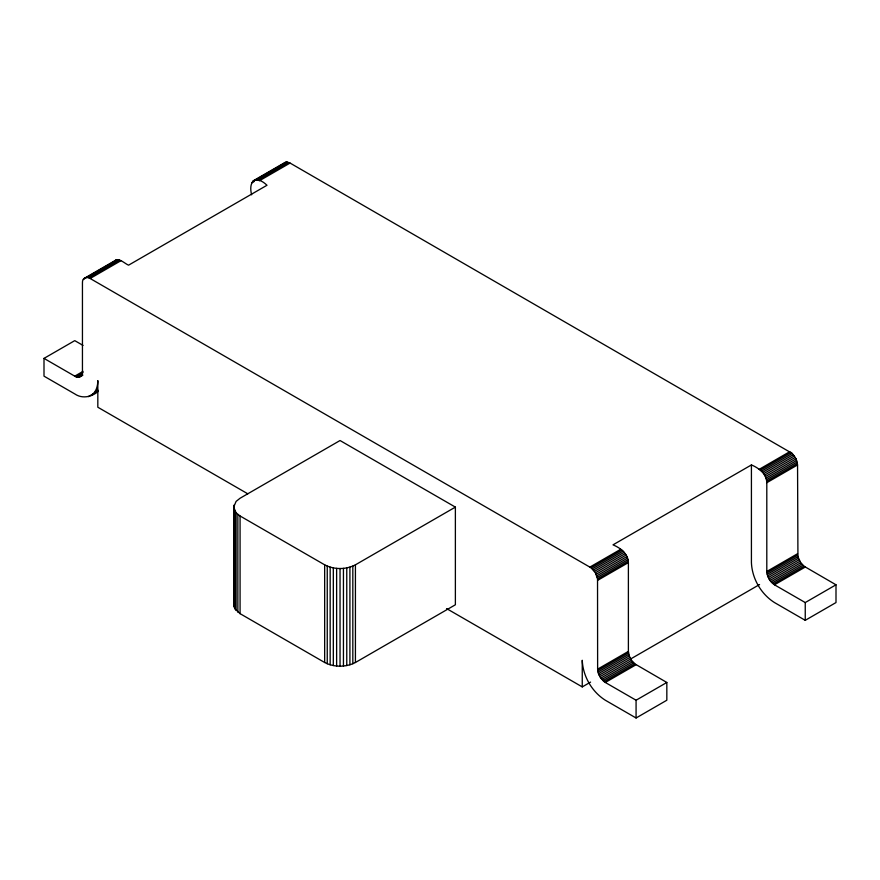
<?xml version="1.0" encoding="UTF-8"?>
<svg xmlns="http://www.w3.org/2000/svg" width="880" height="880" viewBox="0 0 880 880"><rect width="100%" height="100%" fill="white"/><g stroke="black" fill="none" stroke-linecap="round" stroke-linejoin="round"><path stroke-width="1.32" d="M233.706 507.111L236.082 501.413L240.075 498.234L340.043 440.528L455.378 507.111L455.378 604.78L355.421 662.497C346.016 667.425 334.07 667.425 324.665 662.497L240.075 613.657L234.773 608.663L233.706 604.78L233.706 507.111L236.082 512.82L240.075 515.988L324.665 564.828C334.07 569.756 346.016 569.756 355.421 564.828L455.378 507.111M233.706 604.78L233.97 602.822M114.037 261.624C118.074 256.355 124.729 263.725 128.579 265.166L266.992 185.262C256.058 174.834 248.083 180.62 251.614 194.821M590.579 682.099L582.252 686.906L582.252 660.275C582.901 676.192 591.866 691.713 605.319 700.227L636.075 717.992L666.831 700.227L666.831 682.473L636.075 700.227L605.319 682.473L600.798 678.161L598.466 673.673L597.63 669.152L597.531 578.919L595.375 572.781L591.14 567.853L90.134 278.487C86.746 275.781 81.796 278.63 82.445 282.92L82.445 371.712C83.094 376.013 78.155 378.862 74.756 376.156L44 358.391L44 376.156L74.756 393.91C82.17 399.058 91.619 397.045 98.164 391.424M91.069 395.527C96.129 392.447 97.801 386.177 97.823 380.589L97.823 407.231L247.797 493.812M283.206 163.955L286.572 162.008L290.059 163.064L792.242 453.431L796.081 458.876L797.555 464.937L797.929 556.688L800.723 562.738L804.045 566.247L836 584.804L836 602.558L805.244 620.323L774.488 602.558C761.024 594.044 752.07 578.523 751.421 562.606L751.421 464.937C758.824 467.973 766.656 473.946 766.799 482.702L766.799 571.483L767.635 576.004L769.967 580.503L774.488 584.804L805.244 602.558L836 584.804M83.919 278.553L116.369 259.809M253.077 180.884L285.538 162.151M83.281 279.378L117.403 259.677M252.45 181.709L254.815 180.345M255.805 179.773L286.572 162.008M87.758 277.552L118.514 259.787M251.988 182.732L254.353 181.368M256.927 179.883L287.683 162.129M88.935 277.904L119.691 260.139M258.093 180.235L288.86 162.481M90.134 278.487L120.89 260.733M259.303 180.818L290.059 163.064M44 358.391L74.756 340.637L83.039 345.422M74.756 376.156L83.039 371.371M75.955 376.739L83.061 372.636M77.132 377.091L81.862 374.363M78.243 377.201L81.796 375.155M79.277 377.069L82.83 375.023M80.19 376.695L82.555 375.331M95.315 391.237L97.68 389.873M88.319 396.649L93.049 393.921M93.423 393.701L98.153 390.973M751.421 464.937L613.008 544.852C620.411 547.888 628.254 553.85 628.386 562.606L628.386 651.398L629.222 655.908L631.554 660.407L634.876 663.905L666.831 682.473M589.941 567.05L620.697 549.285M759.11 469.381L789.866 451.616M591.14 567.853L621.907 550.088M760.309 470.184L791.065 452.43M592.317 568.854L623.073 551.089M761.486 471.185L792.242 453.431M593.428 570.031L624.195 552.266M762.597 472.362L793.353 454.608M594.462 571.351L625.218 553.597M763.631 473.682L794.387 455.928M595.375 572.781L626.131 555.027M764.544 475.123L795.3 457.358M596.167 574.299L626.923 556.545M765.325 476.63L796.081 458.876M596.794 575.85L627.55 558.096M765.963 478.181L796.719 460.427M597.256 577.401L628.012 559.647M766.425 479.732L797.181 461.978M597.531 578.919L628.298 561.165M766.7 481.25L797.456 463.496M597.63 580.36L628.386 562.606M766.799 482.702L797.555 464.937M597.63 669.152L628.386 651.398M766.799 571.483L797.555 553.729M597.729 670.593L628.485 652.839M766.887 572.935L797.643 555.17M598.004 672.111L628.76 654.357M767.173 574.442L797.929 556.688M598.466 673.673L629.222 655.908M767.635 576.004L798.391 558.239M599.104 675.224L629.86 657.459M768.262 577.555L799.018 559.801M599.885 676.731L759.561 584.54M769.043 579.062L799.81 561.308M600.798 678.161L631.554 660.407M769.967 580.503L800.723 562.738M601.832 679.492L632.588 661.727M770.99 581.823L801.757 564.069M602.943 680.669L633.699 662.904M772.112 583L802.868 565.246M604.12 681.67L634.876 663.905M773.278 584.001L804.045 566.247M605.319 682.473L636.075 664.719M774.488 584.804L805.244 567.05M446.567 608.575L582.252 686.906M805.244 602.558L805.244 620.323M636.075 700.227L636.075 717.992M355.421 564.828L355.421 662.497M352.825 566.104L352.825 663.773M349.91 567.138L349.91 664.807M346.764 567.886L346.764 665.555M343.442 568.348L343.442 666.017M340.043 568.502L340.043 666.171M336.633 568.348L336.633 666.017M333.322 567.886L333.322 665.555M330.165 567.138L330.165 664.807M327.25 566.104L327.25 663.773M324.665 564.828L324.665 662.497M240.075 515.988L240.075 613.657M237.864 514.492L237.864 612.161M236.082 512.82L236.082 610.478M234.773 510.994L234.773 608.663M233.97 505.153L233.97 606.749"/></g></svg>
